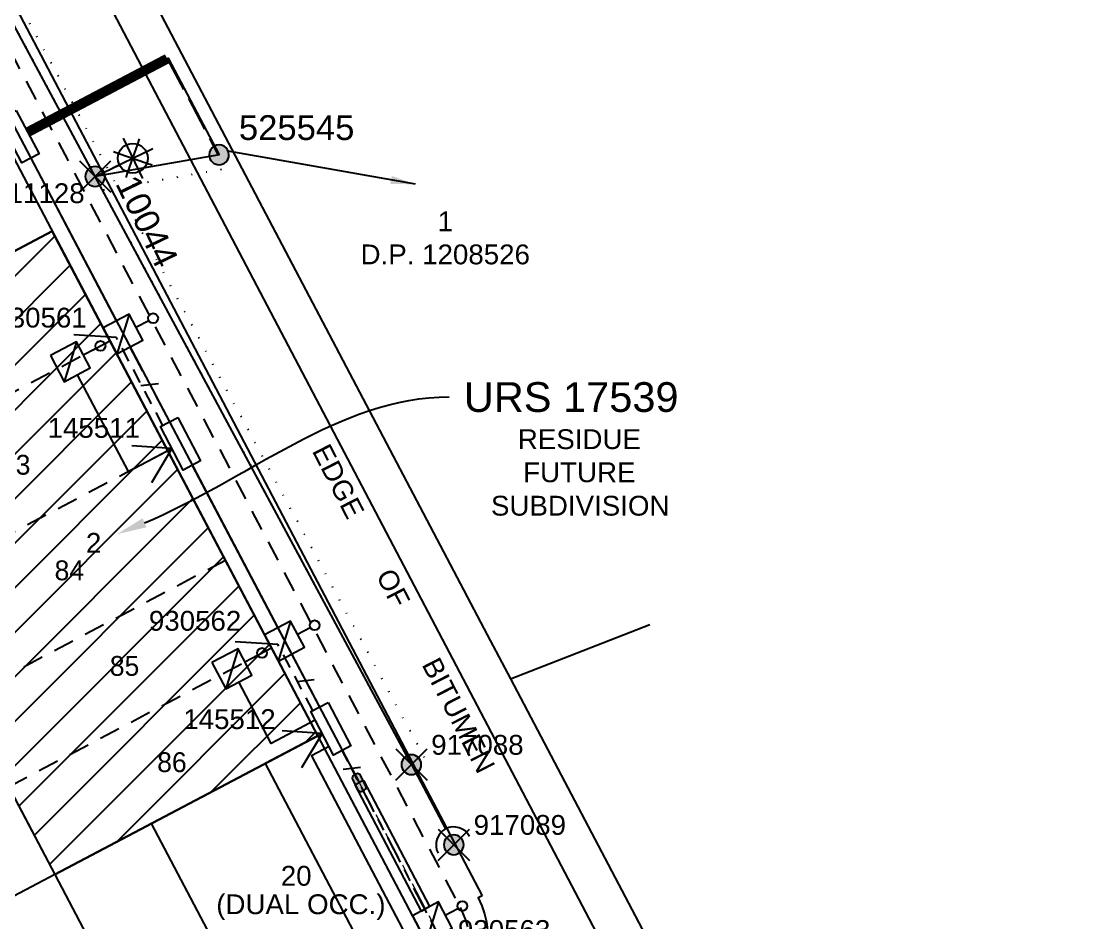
# Model space of a CAD drawing. Header units: metres. Extents: x 303535 to 303956, y 6270025 to 6270431.
# Drawn here: x 303813.1 to 303920.6, y 6270139.5 to 6270230.5 of the extents above; entities that cross this region are included whole.
import ezdxf
from ezdxf import colors
from ezdxf.entities.mleader import LeaderData, LeaderLine
from ezdxf.enums import TextEntityAlignment as Align
from ezdxf.math import Vec2, Vec3

# ---------------------------------------------------------------- set-up
doc = ezdxf.new("R2010")
doc.units = ezdxf.units.M
doc.header["$LTSCALE"] = 0.7
for name, pattern in [('Cable Exist UG', [8.2, 4, -1.2, 1.8, -1.2]), ('Cable Remove', [2, 0, -2]), ('Dash', [5, 3, -2]), ('IE Trench LV', [6.5, 5, -1.5])]:
    doc.linetypes.add(name, pattern=pattern)
doc.layers.get('0').update_dxf_attribs({"color": 6})
for name, color, linetype in [('_User Miscellaneous1', 3, 'Continuous'), ('_User Miscellaneous11', 7, 'Continuous'), ('_User Miscellaneous4', 7, 'Continuous'), ('_User Miscellaneous7', 150, 'Continuous'), ('_User Miscellaneous8', 7, 'Continuous'), ('_User Miscellaneous9', 8, 'Continuous'), ('_User_HV_Exist', 7, 'Continuous'), ('_User_LV_Exist', 7, 'Continuous'), ('Cadastre Developer_SP_NEW', 4, 'Continuous'), ('Cadastre Land Parcels_SP_EXT', 4, 'Continuous'), ('Cadastre Roads_SP_NEW', 8, 'Continuous'), ('Duct_SP_NEW', 2, 'Continuous'), ('Equip_SP_HV_NEW', 7, 'Continuous'), ('Equip_SP_SL_MOD', 70, 'Continuous'), ('Mains_HV_EXT', 12, 'Continuous'), ('Mains_HV_NEW_U72', 2, 'Continuous'), ('Mains_LV_EXT', 160, 'Continuous'), ('Mains_LV_NEW_R6', 2, 'Continuous'), ('Mains_LV_NEW_R94', 2, 'Continuous'), ('Mains_LV_NEW_T84', 2, 'Continuous'), ('OH_Details_SP_MISC', 6, 'Continuous'), ('Services_SP_NEW_UG', 2, 'Continuous'), ('SupportsOH_SP_MISC', 7, 'Continuous'), ('SupportsOH_SP_TR_HV_LV_SL_EXT', 7, 'Continuous'), ('SupportsOH_SP_TR_HV_LV_SL_MOD', 70, 'Continuous'), ('SupportsUG_SP_LV_NEW', 2, 'Continuous'), ('SupportsUG_SP_LV_SL_NEW', 2, 'Continuous'), ('Trench_SP_NEW', 2, 'Continuous'), ('UG_Details_SP_MISC', 7, 'Continuous')]:
    doc.layers.add(name, color=color, linetype=linetype)
doc.layers.add('_User Miscellaneous5', color=7, linetype='Continuous', lineweight=35)
doc.layers.add('_User Notes', color=7, linetype='Continuous', plot=False)
doc.layers.add('Features_HIDE', color=1, linetype='Continuous', plot=False)
doc.styles.add('ARIAL', font='arial.ttf', dxfattribs={"height": 2})
doc.styles.add('ARIAL 2.5', font='arial.ttf', dxfattribs={"height": 2.5})
doc.styles.add('dotfont', font='dotfont.shx')
doc.styles.add('iecARIAL', font='arial.ttf', dxfattribs={"height": 2})
doc.styles.add('POLE_LABEL', font='arial.ttf')
doc.styles.add('SL_LABEL', font='arial.ttf')
doc.styles.get("Standard").update_dxf_attribs({"font": 'arial.ttf'})
doc.styles.add('style1', font='iso3098b.shx')
doc.linetypes.add('Cable 1', pattern='A,10,-0.1,["//",style1,S=2.5,R=0,X=0.35,Y=-1.25],-5', length=15.1)
doc.linetypes.add('Cable New UG', pattern='A,8,-1,["x",style1,S=3.5,R=0,X=0.35,Y=-1],-3.5', length=12.5)
doc.linetypes.add('Cable Z', pattern='A,8,-1,["Z",Standard,S=2.5,R=0,X=0.35,Y=-1.25],-3.5', length=12.5)
doc.linetypes.add('IE Trench HV', pattern='A,8,-2,["/",style1,S=2.5,R=0,X=0.1,Y=-1],-4.5', length=14.5)
doc.dimstyles.new('DIM 1000', dxfattribs={"dimtxt": 2.5, "dimasz": 2.5, "dimexe": 1, "dimexo": 1, "dimgap": 1, "dimtad": 1, "dimdec": 0, "dimzin": 0, "dimdsep": 46, "dimtxsty": 'ARIAL 2.5', "dimcen": 1, "dimclrd": 3, "dimclre": 3, "dimclrt": 7, "dimadec": 0, "dimazin": 0, "dimtfac": 1, "dimtdec": 0, "dimtix": 1, "dimtmove": 0, "dimatfit": 3, "dimfxl": 1, "dimtolj": 1, "dimtzin": 0, "dimarcsym": 0})

# ---------------------------------------------------------------- blocks, each defined once
blk = doc.blocks.new('*U149')
at = {"layer": '_User Miscellaneous7', "lineweight": -3}
for points in [[(0, -4.51), (0, -3.06)], [(-1.49, -4.51), (1.5, -7.5)]]:
    blk.add_lwpolyline(points, dxfattribs=at)
blk.add_lwpolyline([(-1.49, -7.48), (1.48, -7.48), (1.48, -4.51), (-1.49, -4.51)], close=True, dxfattribs=at)
blk.add_circle((0, -2.56), 0.5, dxfattribs=at)
at = {"layer": '_User Miscellaneous8', "color": 2, "lineweight": -3}
blk.add_lwpolyline([(-1.49, 0), (1.48, 0), (1.48, 2.97), (-1.49, 2.97)], close=True, dxfattribs=at)
at = {"layer": '_User Miscellaneous9', "color": 2, "lineweight": -3}
blk.add_lwpolyline([(-1.49, 2.97), (1.5, -0.01)], dxfattribs=at)
at = {"style": 'POLE_LABEL', "flags": 9}
blk.add_attdef('STRUCTURE_PLANT_NUMBER', text='', height=0.2, dxfattribs=at).set_placement((1.64, 1.73), align=Align.MIDDLE_LEFT)
for tag, flags, p in [('STREET_CODE', 9, (1.64, 1.48)), ('OWNED_BY', 9, (1.64, 1.09)), ('COLUMN_TYPE', 9, (1.64, 1.29)), ('OPERATED_BY', 9, (1.64, 0.89)), ('STATE', 9, (1.64, 0.49)), ('MAINTAINED_BY', 9, (1.64, 0.69)), ('USAGE', 9, (1.64, 0.29)), ('LEGEND', 9, (1.64, 0.09)), ('SUBURB', 9, (1.64, -0.31)), ('STREETNAME', 9, (1.64, -0.51)), ('PARENT', 9, (1.64, -0.11)), ('LOCATION', 9, (1.64, -0.71)), ('NOTES', 9, (1.64, -0.91)), ('LABEL_ALIGNMENT', 9, (1.64, -1.11)), ('Z', 1, (1.64, -1.31))]:
    blk.add_attdef(tag, text='', height=0.2, dxfattribs=dict(flags=flags)).set_placement(p, align=Align.MIDDLE_LEFT)
at = {"layer": '_User Miscellaneous5', "style": 'ARIAL', "flags": 8}
blk.add_attdef('ASSET_NUM', text='', height=2, dxfattribs=at).set_placement((2, 3.49), align=Align.MIDDLE_LEFT)
blk = doc.blocks.new('*U61')
at = {"layer": '_User Miscellaneous8', "color": 2}
blk.add_line((0, 0), (0, 1.45), dxfattribs=at)
blk.add_circle((0, 1.95), 0.5, dxfattribs=at)
for tag, p, flags in [('Z', (0, 0), 1), ('OPERATED_BY', (0, -9.61), 9)]:
    blk.add_attdef(tag, p, '', height=0.2, dxfattribs=dict(flags=flags))
at = {"style": 'SL_LABEL', "flags": 9}
blk.add_attdef('STREET_CODE', text='', height=0.2, dxfattribs=at).set_placement((0, -0.2), align=Align.MIDDLE_LEFT)
at = {"flags": 9}
for tag, p in [('CONSTRUCTED_VOLTAGE', (0, -0.4)), ('CONTROL_TYPE', (0, -0.6)), ('LANTERN_PURPOSE', (0, -0.8)), ('LANTERN_TYPE', (0, -1)), ('OPERATING_VOLTAGE', (0, -1.4)), ('ORIENTATION', (0, -1.6)), ('OWNED_BY', (0, -1.8)), ('STATE', (0, -2)), ('NO_PHASES', (0, -1.2)), ('USAGE', (0, -2.2)), ('CEXIST', (0, -2.4)), ('CNEW', (0, -2.6)), ('CNUMBER', (0, -2.8)), ('CREMOVE', (0, -3)), ('CREPLACE', (0, -3.2)), ('LKINGHEIGHT', (0, -3.4)), ('LBRACKET', (0, -3.6)), ('LBRACKETVOCAB', (0, -3.8)), ('LCATEGORY', (0, -4)), ('LCHARGE1', (0, -4.2)), ('LCHARGE1PERCENT', (0, -4.4)), ('LCHARGE2', (0, -4.6)), ('LCHARGE2PERCENT', (0, -4.8)), ('LCHARGE3', (0, -5)), ('LCHARGE3PERCENT', (0, -5.2)), ('LEXIST', (0, -5.4)), ('LLAMP', (0, -5.6)), ('LLAMPVOCAB', (0, -5.8)), ('LMAST', (0, -6)), ('LMASTVOCAB', (0, -6.2)), ('LNEW', (0, -6.4)), ('LANTNUMBER', (0, -6.6)), ('LOUTREACH', (0, -7)), ('LOUTREACHVOCAB', (0, -7.2)), ('LRATECODE', (0, -7.4)), ('LREMOVE', (0, -7.6)), ('SUBURB', (0, -8.6)), ('LREPLACE', (0, -7.8)), ('LTYPE', (0, -8)), ('LTYPEVOCAB', (0, -8.2)), ('LEGEND', (0, -8.4)), ('STREETNAME', (0, -8.8)), ('LOCATION', (0, -9)), ('NOTES', (0, -9.2)), ('MAINTAINED_BY', (0, -9.86))]:
    blk.add_attdef(tag, text='', height=0.2, dxfattribs=at).set_placement(p, align=Align.MIDDLE_LEFT)
at = {"layer": '_User Notes', "style": 'SL_LABEL', "flags": 8}
blk.add_attdef('ASSET_NUM', text='', height=2.5, dxfattribs=at).set_placement((2, 2), align=Align.MIDDLE_LEFT)
at = {"layer": '_User Notes', "flags": 8}
blk.add_attdef('LNUMBER', text='', height=2.5, dxfattribs=at).set_placement((1.2, -2.8), align=Align.MIDDLE_LEFT)
blk = doc.blocks.new('*U62')
at = {"layer": '_User Miscellaneous7', "lineweight": -3}
for points in [[(0, -3.03), (0, -1.58)], [(-1.49, -3.03), (1.5, -6.01)]]:
    blk.add_lwpolyline(points, dxfattribs=at)
blk.add_lwpolyline([(-1.49, -6), (1.49, -6), (1.49, -3.03), (-1.49, -3.03)], close=True, dxfattribs=at)
blk.add_circle((0, -1.08), 0.5, dxfattribs=at)
at = {"layer": '_User Miscellaneous8', "color": 2, "lineweight": -3}
blk.add_lwpolyline([(-1.49, 0), (1.49, 0), (1.49, 2.97), (-1.49, 2.97)], close=True, dxfattribs=at)
at = {"layer": '_User Miscellaneous9', "color": 2, "lineweight": -3}
blk.add_lwpolyline([(-1.49, 2.97), (1.5, -0.01)], dxfattribs=at)
at = {"style": 'POLE_LABEL', "flags": 9}
blk.add_attdef('STRUCTURE_PLANT_NUMBER', text='', height=0.2, dxfattribs=at).set_placement((1.64, 1.73), align=Align.MIDDLE_LEFT)
for tag, flags, p in [('STREET_CODE', 9, (1.64, 1.49)), ('OWNED_BY', 9, (1.64, 1.09)), ('COLUMN_TYPE', 9, (1.64, 1.29)), ('OPERATED_BY', 9, (1.64, 0.89)), ('STATE', 9, (1.64, 0.49)), ('MAINTAINED_BY', 9, (1.64, 0.69)), ('USAGE', 9, (1.64, 0.29)), ('LEGEND', 9, (1.64, 0.09)), ('SUBURB', 9, (1.64, -0.31)), ('STREETNAME', 9, (1.64, -0.51)), ('PARENT', 9, (1.64, -0.11)), ('LOCATION', 9, (1.64, -0.71)), ('NOTES', 9, (1.64, -0.91)), ('LABEL_ALIGNMENT', 9, (1.64, -1.11)), ('Z', 1, (1.64, -1.31))]:
    blk.add_attdef(tag, text='', height=0.2, dxfattribs=dict(flags=flags)).set_placement(p, align=Align.MIDDLE_LEFT)
at = {"layer": '_User Miscellaneous5', "style": 'ARIAL', "flags": 8}
blk.add_attdef('ASSET_NUM', text='', height=2, dxfattribs=at).set_placement((2, 3.49), align=Align.MIDDLE_LEFT)
blk = doc.blocks.new('POLE_DEL')
h = blk.add_hatch(color=256)
edge = h.paths.add_edge_path()
edge.add_arc((0, 0), 1, 180, 360)
edge.add_arc((0, 0), 1, 0, 180)
blk.add_lwpolyline([(-1, 0, 1), (1, 0, 1)], format="xyb", close=True)
at = {"layer": '_User Miscellaneous11', "color": 2}
for p, q in [((-1.58, 1.58), (1.58, -1.58)), ((-1.58, -1.58), (1.58, 1.58))]:
    blk.add_line(p, q, dxfattribs=at)
for tag, height, flags, p in [('pNumber', 2.5, 8, (0, 2.07)), ('OWNED_BY', 0.2, 9, (0, -0.4)), ('SPECIAL_USE', 0.2, 9, (0, -0.6)), ('STATE', 0.2, 9, (0, -0.8)), ('USAGE', 0.2, 9, (0, -1)), ('cLV', 0.2, 9, (0, -1.2)), ('cHV', 0.2, 9, (0, -1.8)), ('hDepth', 0.2, 9, (0, -1.4)), ('hDia', 0.2, 9, (0, -1.6)), ('LBRACKET', 0.2, 9, (0, -2)), ('LExisting', 0.2, 9, (0, -2.2)), ('cLinedev', 0.2, 9, (0, -3.2)), ('LANTNUMBER', 0.2, 9, (0, -2.4)), ('LOther', 0.2, 9, (0, -2.6)), ('LRemove', 0.2, 9, (0, -2.8)), ('LEGEND', 0.2, 9, (0, -3)), ('pExisting', 0.2, 9, (0, -3.4)), ('PFNUMBER', 0.2, 9, (0, -3.6)), ('NEWPFNUMBER', 0.2, 9, (0, -3.8)), ('pFooting', 0.2, 9, (0, -4)), ('pNew', 0.2, 9, (0, -4.2)), ('pRelocate', 0.2, 9, (0, -4.6)), ('pRemove', 0.2, 9, (0, -4.8)), ('pReplace', 0.2, 9, (0, -5)), ('pStay', 0.2, 9, (0, -5.2)), ('pType', 0.2, 9, (0, -5.4)), ('cspan', 0.2, 9, (0, -5.6)), ('SUBURB', 0.2, 9, (0, -5.8)), ('STREETNAME', 0.2, 9, (0, -6)), ('LOCATION', 0.2, 9, (0, -6.2)), ('NOTES', 0.2, 9, (0, -6.4))]:
    blk.add_attdef(tag, text='', height=height, dxfattribs=dict(flags=flags)).set_placement(p, align=Align.MIDDLE_LEFT)
at = {"flags": 1}
blk.add_attdef('Z', (0, 0), '', height=0.2, dxfattribs=at)
at = {"style": 'POLE_LABEL', "flags": 9}
blk.add_attdef('STREET_CODE', text='', height=0.2, dxfattribs=at).set_placement((0, -0.2), align=Align.MIDDLE_LEFT)
at = {"layer": 'Features_HIDE', "style": 'POLE_LABEL', "flags": 8}
blk.add_attdef('ASSET_NUM', text='', height=2, dxfattribs=at).set_placement((2, 2), align=Align.MIDDLE_LEFT)
blk = doc.blocks.new('*U67')
at = {"linetype": 'Continuous', "ltscale": 0.3}
blk.add_line((9.15, 0), (1.8, 0), dxfattribs=at)
blk.add_arc((0, 0), 1.8, 270, 90)
blk = doc.blocks.new('*U48')
at = {"lineweight": -3}
blk.add_lwpolyline([(-2.48, 2.49), (2.47, 2.49), (2.47, 0.51), (-2.48, 0.51)], close=True, dxfattribs=at)
for tag, flags, p in [('STREET_CODE', 9, (1.5, 3.5)), ('OWNED_BY', 9, (1.5, 3.3)), ('OPERATED_BY', 9, (1.5, 3.1)), ('STATE', 9, (1.5, 2.7)), ('SUPPORT_TYPE', 9, (1.5, 2.5)), ('MAINTAINED_BY', 9, (1.5, 2.9)), ('USAGE', 9, (1.5, 2.3)), ('LEGEND', 9, (1.5, 2.1)), ('SUBURB', 9, (1.5, 1.7)), ('STREETNAME', 9, (1.5, 1.5)), ('PARENT', 9, (1.5, 1.9)), ('LOCATION', 9, (1.5, 1.3)), ('NOTES', 9, (1.5, 1.1)), ('Z', 1, (1.5, 0.9))]:
    blk.add_attdef(tag, text='', height=0.2, dxfattribs=dict(flags=flags)).set_placement(p, align=Align.MIDDLE_LEFT)
at = {"layer": '_User Miscellaneous4', "style": 'ARIAL', "flags": 8}
blk.add_attdef('ASSET_NUM', text='', height=2, dxfattribs=at).set_placement((2, 5.5), align=Align.MIDDLE_LEFT)
blk = doc.blocks.new('A$C1B2C29DD')
at = {"layer": 'Services_SP_NEW_UG', "color": 2, "flags": 128}
for points in [[(0, 0), (-2.1, 3.44)], [(0, 0), (2.1, 3.44)]]:
    blk.add_lwpolyline(points, dxfattribs=at)
blk = doc.blocks.new('*U78')
at = {"layer": 'Services_SP_NEW_UG', "color": 2, "flags": 128}
blk.add_lwpolyline([(10, -0.75), (12.25, 2.93)], dxfattribs=at)
at = {"layer": 'Services_SP_NEW_UG', "color": 2, "linetype": 'Dash', "ltscale": 0.7, "flags": 128}
blk.add_lwpolyline([(2.47, -0.75), (10, -0.75)], dxfattribs=at)
blk = doc.blocks.new('*U89')
at = {"layer": 'Services_SP_NEW_UG', "color": 2, "flags": 128}
blk.add_lwpolyline([(12.5, -0.75), (14.75, 2.93)], dxfattribs=at)
at = {"layer": 'Services_SP_NEW_UG', "color": 2, "linetype": 'Dash', "ltscale": 0.7, "flags": 128}
blk.add_lwpolyline([(2.47, -0.75), (12.5, -0.75)], dxfattribs=at)
blk = doc.blocks.new('*U173')
for p, q in [((0, 1.97), (0, 6.47)), ((-1.06, 5.28), (-1.46, 5.68)), ((1.06, 5.28), (1.46, 5.68)), ((-2.25, 4.22), (2.25, 4.22)), ((-1.46, 2.76), (-1.06, 3.16)), ((0, 0), (0, 2.72)), ((1.46, 2.76), (1.06, 3.16)), ((0, 0), (0, 0))]:
    blk.add_line(p, q)
blk.add_circle((0, 4.22), 1.5)
at = {"layer": '_User Miscellaneous11'}
for p, q in [((1.06, 3.16), (-1.06, 5.28)), ((-1.06, 3.16), (1.06, 5.28))]:
    blk.add_line(p, q, dxfattribs=at)
at = {"style": 'iecARIAL', "flags": 8}
blk.add_attdef('ASSET_NUM', (1.5, 1.5), '', height=2.5, dxfattribs=at)
for tag, p, height, flags in [('CONSTRUCTED_VOLTAGE', (0, -0.2), 0.2, 9), ('CONTROL_TYPE', (0, -0.4), 0.2, 9), ('OPERATING_VOLTAGE', (0, -1.2), 0.2, 9), ('LANTERN_PURPOSE', (0, -0.6), 0.2, 9), ('LANTERN_TYPE', (0, -0.8), 0.2, 9), ('NO_PHASES', (0, -1), 0.2, 9), ('LNUMBER', (1.2, -2.8), 2.5, 8), ('ORIENTATION', (0, -1.4), 0.2, 9), ('OWNED_BY', (0, -1.6), 0.2, 9), ('STATE', (0, -1.8), 0.2, 9), ('CEXIST', (0, -2.2), 0.2, 9), ('USAGE', (0, -2), 0.2, 9), ('CNEW', (0, -2.4), 0.2, 9), ('CNUMBER', (0, -2.6), 0.2, 9), ('CREMOVE', (0, -2.8), 0.2, 9), ('CREPLACE', (0, -3), 0.2, 9), ('LKINGHEIGHT', (0, -3.2), 0.2, 9), ('LBRACKET', (0, -3.4), 0.2, 9), ('LBRACKETVOCAB', (0, -3.6), 0.2, 9), ('LCATEGORY', (0, -3.8), 0.2, 9), ('LCHARGE1', (0, -4), 0.2, 9), ('LCHARGE1PERCENT', (0, -4.2), 0.2, 9), ('LCHARGE2', (0, -4.4), 0.2, 9), ('LCHARGE2PERCENT', (0, -4.6), 0.2, 9), ('LCHARGE3', (0, -4.8), 0.2, 9), ('LCHARGE3PERCENT', (0, -5), 0.2, 9), ('LEXIST', (0, -5.2), 0.2, 9), ('LLAMP', (0, -5.4), 0.2, 9), ('LLAMPVOCAB', (0, -5.6), 0.2, 9), ('LMAST', (0, -5.8), 0.2, 9), ('LMASTVOCAB', (0, -6), 0.2, 9), ('LNEW', (0, -6.2), 0.2, 9), ('LANTNUMBER', (0, -6.4), 0.2, 9), ('LOUTREACH', (0, -6.8), 0.2, 9), ('LOUTREACHVOCAB', (0, -7), 0.2, 9), ('LRATECODE', (0, -7.2), 0.2, 9), ('LREMOVE', (0, -7.4), 0.2, 9), ('LREPLACE', (0, -7.6), 0.2, 9), ('STREETNAME', (0, -8.8), 0.2, 9), ('LTYPE', (0, -7.8), 0.2, 9), ('LTYPEVOCAB', (0, -8), 0.2, 9), ('LEGEND', (0, -8.2), 0.2, 9), ('LOCATION', (0, -8.4), 0.2, 9), ('NOTES', (0, -8.6), 0.2, 9), ('SUBURB', (0, -9), 0.2, 1)]:
    blk.add_attdef(tag, p, '', height=height, dxfattribs=dict(flags=flags))
blk = doc.blocks.new('HV_STJ_NEW')
blk.add_hatch(color=256).paths.add_polyline_path([(0.91, 0.13, 0.414214), (0.59, 0.45), (-0.59, 0.45, 0.414214), (-0.91, 0.13), (-0.91, -0.13, 0.414214), (-0.59, -0.45), (0.59, -0.45, 0.414214), (0.91, -0.13)])
blk.add_lwpolyline([(-0.91, 0.13), (-0.91, -0.13, 0.414214), (-0.59, -0.45), (0.59, -0.45, 0.414214), (0.91, -0.13), (0.91, 0.13, 0.414214), (0.59, 0.45), (-0.59, 0.45, 0.414214)], format="xyb", close=True)
for tag, flags, p in [('ORIENTATION', 9, (1.5, 0)), ('OWNED_BY', 9, (1.5, -0.8)), ('OPERATED_BY', 9, (1.5, -1)), ('USAGE', 9, (1.5, -0.2)), ('LEGEND', 9, (1.5, -0.4)), ('NOTES', 9, (1.5, -0.6)), ('TYPE', 9, (1.5, -1.4)), ('OPERATING_VOLTAGE', 9, (1.5, -1.6)), ('CONSTRUCTED_VOLTAGE', 9, (1.5, -1.8)), ('Z', 1, (1.5, -2.2)), ('MAINTAINED_BY', 9, (1.5, -1.2)), ('NUMBER_OF_PHASES', 9, (1.5, -2))]:
    blk.add_attdef(tag, text='', height=0.2, dxfattribs=dict(flags=flags)).set_placement(p, align=Align.MIDDLE_LEFT)
blk = doc.blocks.new('POLE_EXT')
blk.add_hatch(color=256).paths.add_polyline_path([(-1, 0, 1), (1, 0, 1)])
blk.add_lwpolyline([(-1, 0, 1), (1, 0, 1)], format="xyb", close=True)
for tag, height, flags, p in [('pNumber', 2.5, 8, (-17.84, 2.07)), ('OWNED_BY', 0.2, 9, (1.35, -0.4)), ('SPECIAL_USE', 0.2, 9, (1.35, -0.8)), ('STATE', 0.2, 9, (1.35, -1)), ('PARENT', 0.2, 9, (1.35, -0.6)), ('cLV', 0.2, 9, (1.35, -1.4)), ('hDepth', 0.2, 9, (1.35, -1.6)), ('hDia', 0.2, 9, (1.35, -1.8)), ('cHV', 0.2, 9, (1.35, -2)), ('USAGE', 0.2, 9, (1.35, -1.2)), ('LBRACKET', 0.2, 9, (1.35, -2.2)), ('LExisting', 0.2, 9, (1.35, -2.4)), ('LANTNUMBER', 0.2, 9, (1.35, -2.6)), ('LOther', 0.2, 9, (1.35, -2.8)), ('LRemove', 0.2, 9, (1.35, -3)), ('LEGEND', 0.2, 9, (1.35, -3.2)), ('cLinedev', 0.2, 9, (1.35, -3.4)), ('pExisting', 0.2, 9, (1.35, -3.8)), ('pFooting', 0.2, 9, (1.35, -4.4)), ('LOCATION', 0.2, 9, (1.35, -3.6)), ('PFNUMBER', 0.2, 9, (1.35, -4)), ('NEWPFNUMBER', 0.2, 9, (1.35, -4.2)), ('pNew', 0.2, 9, (1.35, -4.6)), ('pRelocate', 0.2, 9, (1.35, -5)), ('pRemove', 0.2, 9, (1.35, -5.2)), ('pReplace', 0.2, 9, (1.35, -5.4)), ('pStay', 0.2, 9, (1.35, -5.6)), ('pType', 0.2, 9, (1.35, -5.8)), ('cspan', 0.2, 9, (1.35, -6)), ('STREETNAME', 0.2, 9, (1.35, -6.2)), ('SUBURB', 0.2, 9, (1.35, -6.4)), ('OPERATED_BY', 0.2, 9, (1.36, -7.01)), ('NOTES', 0.2, 9, (1.35, -6.6)), ('MAINTAINED_BY', 0.2, 9, (1.36, -6.81))]:
    blk.add_attdef(tag, text='', height=height, dxfattribs=dict(flags=flags)).set_placement(p, align=Align.MIDDLE_LEFT)
at = {"style": 'POLE_LABEL', "flags": 9}
for tag, height, p in [('ASSET_NUM', 2.5, (2, 2)), ('STRUCTURE_PLANT_NUMBER', 0.2, (1.35, 0.03)), ('STREET_CODE', 0.2, (1.35, -0.2))]:
    blk.add_attdef(tag, text='', height=height, dxfattribs=at).set_placement(p, align=Align.MIDDLE_LEFT)
at = {"flags": 1}
blk.add_attdef('Z', (1.35, -7.33), '', height=0.2, dxfattribs=at)

msp = doc.modelspace()

# ---------------------------------------------------------------- hatches: boundary and pattern name
at = {"layer": '_User Miscellaneous11'}
h = msp.add_hatch(dxfattribs=at)
h.set_pattern_fill('ANSI31', color=3)
h.paths.add_polyline_path([(303816.17, 6270209.28), (303789.64, 6270195.28), (303816.42, 6270144.39), (303842.95, 6270158.4)])
h.paths.add_polyline_path([(303804.66, 6270195.27), (303808.11, 6270195.27), (303808.11, 6270197.94), (303804.66, 6270197.94)], flags=24)
h.paths.add_polyline_path([(303810.7, 6270184.41), (303814.06, 6270184.41), (303814.06, 6270187.05), (303810.7, 6270187.05)], flags=24)
h.paths.add_polyline_path([(303816.1, 6270173.73), (303819.56, 6270173.73), (303819.56, 6270176.43), (303816.1, 6270176.43)], flags=24)
h.paths.add_polyline_path([(303819.07, 6270176.35), (303821.62, 6270176.35), (303821.62, 6270179.36), (303819.07, 6270179.36)], flags=24)
h.paths.add_polyline_path([(303821.67, 6270164.11), (303825.1, 6270164.11), (303825.1, 6270166.78), (303821.67, 6270166.78)], flags=24)
h.paths.add_polyline_path([(303826.46, 6270154.41), (303829.88, 6270154.41), (303829.88, 6270157.05), (303826.46, 6270157.05)], flags=24)

# ---------------------------------------------------------------- linework, layer by layer
at = {"layer": '_User Miscellaneous11', "color": 7, "linetype": 'Cable Remove', "flags": 128}
for points in [[(303853.72, 6270156.19), (303821.82, 6270215.52), (303797.77, 6270260.35), (303773.09, 6270306.26), (303748.68, 6270351.61)], [(303833.26, 6270215.51), (303820.76, 6270213.33)]]:
    msp.add_lwpolyline(points, dxfattribs=at)
at = {"layer": '_User_HV_Exist', "color": 7, "linetype": 'Cable Exist UG', "lineweight": 0, "flags": 128}
msp.add_lwpolyline([(303847.14, 6270153.67), (303847.14, 6270153.67), (303853.82, 6270140.93), (303866.16, 6270117.06), (303869.95, 6270109.87), (303875.78, 6270098.81), (303881.25, 6270088.42), (303887.22, 6270077.47), (303889.41, 6270073.7), (303906.34, 6270083.53), (303909.04, 6270091.24), (303920.62, 6270095.71)], dxfattribs=at)
at = {"layer": '_User_LV_Exist', "color": 7, "linetype": 'Cable Exist UG', "flags": 128}
msp.add_lwpolyline([(303860.88, 6270081.61), (303863.8, 6270083.14), (303871.39, 6270068.74), (303861.81, 6270063.69), (303869.64, 6270048.81), (303891.58, 6270060.49), (303894.53, 6270070.84), (303889.83, 6270078.94), (303885.35, 6270087.16), (303882.72, 6270085.73), (303880, 6270090.72), (303875.78, 6270098.81), (303869.95, 6270109.87), (303845.43, 6270156.91)], dxfattribs=at)
at = {"layer": 'Cadastre Developer_SP_NEW'}
for p, q in [((303745.4, 6270279.35), (303816.42, 6270144.39)), ((303763.11, 6270181.27), (303816.17, 6270209.28)), ((303842.95, 6270158.4), (303816.42, 6270144.39)), ((303826.16, 6270149.53), (303838.74, 6270125.64)), ((303816.44, 6270144.4), (303789.89, 6270130.39)), ((303816.44, 6270144.4), (303829, 6270120.52))]:
    msp.add_line(p, q, dxfattribs=at)
at = {"layer": 'Cadastre Developer_SP_NEW', "flags": 128}
msp.add_lwpolyline([(303714.54, 6270337.15, -0.077875), (303737.96, 6270345.19, -0.182963), (303741.86, 6270344.46, -0.127361), (303748.8, 6270337.22), (303799.62, 6270240.73), (303853.2, 6270138.93), (303851.1, 6270132.17), (303806.89, 6270108.83), (303800.14, 6270110.92), (303726.92, 6270250.04, 0.093335), (303707.14, 6270274.98, -0.093335), (303693.34, 6270292.38), (303681.84, 6270314.24), (303683.93, 6270321)], format="xyb", close=True, dxfattribs=at)
at = {"layer": 'Cadastre Developer_SP_NEW', "linetype": 'Dash', "flags": 128}
for points in [[(303795.46, 6270184.22), (303821.99, 6270198.22)], [(303801.29, 6270173.15), (303827.82, 6270187.16)], [(303807.11, 6270162.09), (303833.64, 6270176.1)], [(303811.76, 6270153.24), (303838.29, 6270167.25)]]:
    msp.add_lwpolyline(points, dxfattribs=at)
at = {"layer": 'Cadastre Land Parcels_SP_EXT', "linetype": 'Continuous'}
for p, q in [((303822.9, 6270239.2), (303860.06, 6270168.59)), ((303862.4, 6270164.14), (303876.44, 6270169.63)), ((303860.06, 6270168.59), (303862.4, 6270164.14)), ((303862.4, 6270164.14), (303900.5, 6270091.75))]:
    msp.add_line(p, q, dxfattribs=at)
at = {"layer": 'Cadastre Roads_SP_NEW', "color": 8, "linetype": 'Dash', "flags": 128}
msp.add_lwpolyline([(303753.33, 6270339.09), (303857.31, 6270141.08)], dxfattribs=at)
at = {"layer": 'Cadastre Roads_SP_NEW', "flags": 128}
msp.add_lwpolyline([(303757.04, 6270337.41), (303859.53, 6270142.24)], dxfattribs=at)
for points in [[(303896.67, 6270090.07, -0.007232), (303892.6, 6270097.55), (303769.02, 6270332.88)], [(303859.53, 6270142.24), (303859.13, 6270142.04, -0.41359), (303855.57, 6270130.57)]]:
    msp.add_lwpolyline(points, format="xyb", dxfattribs=at)
at = {"layer": 'Cadastre Roads_SP_NEW', "color": 8, "linetype": 'Dash', "flags": 128}
msp.add_lwpolyline([(303857.31, 6270141.08, -0.41359), (303853.76, 6270129.61, -0.405256)], format="xyb", dxfattribs=at)
at = {"layer": 'Defpoints', "flags": 128}
msp.add_lwpolyline([(303816.17, 6270209.28), (303789.64, 6270195.28), (303816.42, 6270144.39), (303842.95, 6270158.4)], close=True, dxfattribs=at)
at = {"layer": 'Duct_SP_NEW', "color": 2, "linetype": 'Dash', "const_width": 1, "flags": 128}
msp.add_lwpolyline([(303813.69, 6270219.27), (303827.78, 6270226.69)], dxfattribs=at)
at = {"layer": 'Mains_HV_EXT', "linetype": 'Cable Remove'}
for points in [[(303747.08, 6270351.25), (303747.01, 6270351.36), (303771.77, 6270305.55), (303796.44, 6270259.64), (303820.5, 6270214.81)], [(303820.5, 6270214.81), (303852.4, 6270155.48)]]:
    msp.add_lwpolyline(points, dxfattribs=at)
at = {"layer": 'Mains_HV_NEW_U72', "color": 2, "linetype": 'Cable New UG', "flags": 128}
msp.add_lwpolyline([(303762.01, 6270315.37), (303800.95, 6270241.43), (303847.14, 6270153.67)], dxfattribs=at)
at = {"layer": 'Mains_LV_EXT', "linetype": 'Cable Remove'}
for points in [[(303796.44, 6270259.64), (303820.5, 6270214.81)], [(303820.5, 6270214.81), (303852.4, 6270155.48)]]:
    msp.add_lwpolyline(points, dxfattribs=at)
at = {"layer": 'Mains_LV_NEW_R6', "color": 2, "linetype": 'Cable Z', "flags": 128}
for points in [[(303818.7, 6270194.81), (303823.83, 6270185.06), (303828.24, 6270187.38)], [(303842.71, 6270159.96), (303838.27, 6270157.62), (303835, 6270163.84)], [(303843.4, 6270158.63), (303837.64, 6270155.6), (303847.2, 6270137.45)]]:
    msp.add_lwpolyline(points, dxfattribs=at)
at = {"layer": 'Mains_LV_NEW_R94', "color": 2, "linetype": 'Cable 1', "flags": 128}
msp.add_lwpolyline([(303813.69, 6270219.27), (303827.87, 6270226.74), (303833, 6270216.99)], dxfattribs=at)
at = {"layer": 'Mains_LV_NEW_T84', "color": 2, "linetype": 'Cable New UG', "flags": 128}
for points in [[(303814, 6270216.64), (303827.99, 6270190.05)], [(303830.3, 6270185.67), (303843.13, 6270161.29)], [(303844.1, 6270157.31), (303842.32, 6270156.38), (303853.56, 6270135.02), (303852.35, 6270131.13), (303841.63, 6270125.47)]]:
    msp.add_lwpolyline(points, dxfattribs=at)
at = {"layer": 'OH_Details_SP_MISC', "color": 7, "linetype": 'Continuous', "flags": 128}
msp.add_lwpolyline([(303852.4, 6270155.48), (303820.5, 6270214.81), (303796.44, 6270259.64), (303771.77, 6270305.55), (303747.36, 6270350.9)], dxfattribs=at)
at = {"layer": 'OH_Details_SP_MISC', "color": 7, "linetype": 'Continuous'}
msp.add_lwpolyline([(303833, 6270216.99), (303820.5, 6270214.81)], dxfattribs=at)
at = {"layer": 'Trench_SP_NEW', "linetype": 'IE Trench LV', "flags": 128}
msp.add_lwpolyline([(303827.78, 6270226.69), (303832.92, 6270216.94)], dxfattribs=at)
at = {"layer": 'Trench_SP_NEW', "linetype": 'IE Trench HV', "flags": 128}
for points in [[(303814, 6270216.64), (303822.63, 6270200.23)], [(303824.01, 6270197.6), (303825.29, 6270195.18)], [(303825.12, 6270193.73), (303826.88, 6270193.92)], [(303826.55, 6270192.79), (303827.99, 6270190.05)], [(303830.3, 6270185.67), (303838.93, 6270169.26)], [(303840.31, 6270166.63), (303841.31, 6270164.73)], [(303840.84, 6270163.86), (303842.6, 6270164.06)], [(303842.22, 6270163.02), (303843.13, 6270161.29)], [(303845.43, 6270156.91), (303845.98, 6270155.85)], [(303845.51, 6270155.04), (303847.27, 6270155.23)], [(303846.73, 6270154.43), (303847.14, 6270153.67)]]:
    msp.add_lwpolyline(points, dxfattribs=at)
at = {"layer": 'UG_Details_SP_MISC'}
for p, q in [((303846.71, 6270153.44), (303847.14, 6270153.67)), ((303846.71, 6270153.44), (303853.39, 6270140.71)), ((303847.56, 6270153.89), (303847.14, 6270153.67)), ((303847.56, 6270153.89), (303854.24, 6270141.16)), ((303853.39, 6270140.71), (303853.82, 6270140.93)), ((303854.24, 6270141.16), (303853.82, 6270140.93))]:
    msp.add_line(p, q, dxfattribs=at)

# ---------------------------------------------------------------- block references
at = {"layer": 'Equip_SP_HV_NEW', "rotation": 297.6496516049204}
msp.add_blockref('HV_STJ_NEW', (303847.14, 6270153.67), dxfattribs=at)
at = {"layer": 'Equip_SP_SL_MOD'}
ref = msp.add_blockref('*U173', (303820.5, 6270214.81), dxfattribs=dict(at, rotation=295.7852037660905))
ref.add_attrib('ASSET_NUM', '10044', (303822.5, 6270214.11), dxfattribs={"layer": 'Features_HIDE', "height": 2.5, "rotation": 295.7852, "style": 'iecARIAL'})
at = {"layer": 'Services_SP_NEW_UG'}
for name, p, rotation in [('*U89', (303827.82, 6270187.16), 117.8277777769002), ('*U78', (303842.95, 6270158.4), 117.8277777846979)]:
    msp.add_blockref(name, p, dxfattribs=dict(at, rotation=rotation))
at = {"layer": 'Services_SP_NEW_UG', "color": 2}
for p, rotation in [((303828.24, 6270187.38), 117.7058333349959), ((303843.4, 6270158.63), 117.7555556574187)]:
    msp.add_blockref('A$C1B2C29DD', p, dxfattribs=dict(at, rotation=rotation))
at = {"layer": 'SupportsOH_SP_MISC', "ltscale": 0.5, "rotation": 117.8872153404163}
msp.add_blockref('*U67', (303856.68, 6270147.4), dxfattribs=at)
at = {"layer": 'SupportsOH_SP_TR_HV_LV_SL_EXT'}
ref = msp.add_blockref('POLE_EXT', (303833, 6270216.99), dxfattribs=dict(at, rotation=359.9785916253161))
ref.add_attrib('ASSET_NUM', '525545', dxfattribs={"layer": 'Features_HIDE', "height": 2.5, "rotation": 359.971, "style": 'POLE_LABEL'}).set_placement((303835, 6270217.74), align=Align.BOTTOM_LEFT)
at = {"layer": 'SupportsOH_SP_TR_HV_LV_SL_MOD', "ltscale": 0.5}
ref = msp.add_blockref('POLE_DEL', (303820.5, 6270214.81), dxfattribs=at)
ref.add_attrib('ASSET_NUM', '911128', dxfattribs={"layer": 'Features_HIDE', "height": 2, "style": 'POLE_LABEL'}).set_placement((303810.12, 6270213.12), align=Align.MIDDLE_LEFT)
ref = msp.add_blockref('POLE_DEL', (303852.4, 6270155.48), dxfattribs=at)
ref.add_attrib('ASSET_NUM', '917088', dxfattribs={"layer": 'Features_HIDE', "height": 2, "style": 'POLE_LABEL'}).set_placement((303854.4, 6270157.48), align=Align.MIDDLE_LEFT)
ref = msp.add_blockref('POLE_DEL', (303856.68, 6270147.4), dxfattribs=at)
ref.add_attrib('ASSET_NUM', '917089', dxfattribs={"layer": 'Features_HIDE', "height": 2, "style": 'POLE_LABEL'}).set_placement((303858.68, 6270149.4), align=Align.MIDDLE_LEFT)
at = {"layer": 'SupportsUG_SP_LV_NEW'}
ref = msp.add_blockref('*U48', (303811.49, 6270218.12), dxfattribs=dict(at, rotation=297.7058333265588))
ref.add_attrib('ASSET_NUM_001', '145510', (303799.99, 6270219.39), dxfattribs={"layer": '_User Miscellaneous4', "height": 2, "style": 'ARIAL'})
ref = msp.add_blockref('*U48', (303827.79, 6270187.14), dxfattribs=dict(at, rotation=297.7058333265588))
ref.add_attrib('ASSET_NUM_001', '145511', (303815.7, 6270188.45), dxfattribs={"layer": '_User Miscellaneous4', "height": 2, "style": 'ARIAL'})
ref = msp.add_blockref('*U48', (303842.95, 6270158.4), dxfattribs=dict(at, rotation=297.7555556195215))
ref.add_attrib('ASSET_NUM_001', '145512', (303829.39, 6270159.07), dxfattribs={"layer": '_User Miscellaneous4', "height": 2, "style": 'ARIAL'})
at = {"layer": 'SupportsUG_SP_LV_SL_NEW', "ltscale": 0.5}
ref = msp.add_blockref('*U62', (303821.99, 6270198.22), dxfattribs=dict(at, rotation=297.7555555559815))
ref.add_attrib('ASSET_NUM_001', '930561', (303810.33, 6270199.57), dxfattribs={"layer": '_User Miscellaneous5', "height": 2, "style": 'ARIAL'})
at = {"layer": 'SupportsUG_SP_LV_SL_NEW', "ltscale": 0.5, "rotation": 297.7555555559815}
for p in [(303824.62, 6270199.6), (303840.92, 6270168.63), (303855.82, 6270140.31)]:
    msp.add_blockref('*U61', p, dxfattribs=at)
at = {"layer": 'SupportsUG_SP_LV_SL_NEW', "ltscale": 0.5}
ref = msp.add_blockref('*U62', (303838.29, 6270167.25), dxfattribs=dict(at, rotation=297.7555555559815))
ref.add_attrib('ASSET_NUM_001', '930562', (303825.92, 6270168.99), dxfattribs={"layer": '_User Miscellaneous5', "height": 2, "style": 'ARIAL'})
ref = msp.add_blockref('*U149', (303853.2, 6270138.93), dxfattribs=dict(at, rotation=297.7555555559815))
ref.add_attrib('ASSET_NUM_001', '930563', (303857.1, 6270137.8), dxfattribs={"layer": '_User Miscellaneous5', "height": 2, "style": 'ARIAL'})

# ---------------------------------------------------------------- texts
at = {"layer": '_User Miscellaneous1', "color": 2, "style": 'ARIAL'}
msp.add_text('URS 17539', height=3, dxfattribs=at).set_placement((303857.69, 6270191.06))
at = {"layer": '_User Miscellaneous11', "color": 7, "style": 'ARIAL'}
for s, p in [('RESIDUE', (303863.14, 6270187.31)), ('FUTURE', (303863.68, 6270183.97)), ('SUBDIVISION', (303860.43, 6270180.6))]:
    msp.add_text(s, height=2, dxfattribs=at).set_placement(p)
at = {"layer": 'Cadastre Developer_SP_NEW', "color": 8, "style": 'dotfont'}
for s, p in [('83', (303811, 6270184.73)), ('84', (303816.41, 6270174.08)), ('85', (303821.98, 6270164.44)), ('86', (303826.76, 6270154.73))]:
    msp.add_text(s, height=2, dxfattribs=at).set_placement(p)
at = {"layer": 'Cadastre Developer_SP_NEW', "color": 4, "style": 'ARIAL'}
msp.add_text('2', height=2, dxfattribs=at).set_placement((303819.57, 6270176.85))
at = {"layer": 'Cadastre Developer_SP_NEW', "style": 'ARIAL'}
for s, p in [('20', (303839.23, 6270143.27)), ('(DUAL OCC.)', (303832.72, 6270140.4))]:
    msp.add_text(s, height=2, dxfattribs=at).set_placement(p)
at = {"layer": 'Cadastre Developer_SP_NEW', "color": 4, "insert": (303855.82, 6270208.6), "char_height": 2, "attachment_point": 5, "style": 'ARIAL'}
msp.add_mtext('1\\PD.P. 1208526', dxfattribs=at)
at = {"layer": 'Cadastre Roads_SP_NEW', "style": 'ARIAL'}
msp.add_text('EDGE        OF        BITUMEN', height=2, rotation=297.1903, dxfattribs=at).set_placement((303842.34, 6270187.13))

# ---------------------------------------------------------------- leaders
at = {"layer": '_User Miscellaneous1', "color": 2}
ml = msp.add_multileader_mtext('Standard', dxfattribs=at)
ml.set_content('', color=2, style='ARIAL')
ml.set_leader_properties(color=4)
ml.build(insert=Vec2(0, 0))
ml.multileader.update_dxf_attribs({"leader_type": 2, "arrow_head_size": 3})
ctx = ml.context
ctx.base_point, ctx.char_height, ctx.arrow_head_size, ctx.plane_origin = Vec3(303856.23, 6270192.58), 2, 3, Vec3(303822.71, 6270178.73)
ctx.attachment_type = 1
notes = []
notes.append((ctx, [(0, (1, 1, 0), (303848.23, 6270192.58), (1, 0), 8, [(0, [(303822.71, 6270178.73)], 0, [])])]))
ctx.mtext.insert, ctx.mtext.flow_direction = Vec3(303858.23, 6270193.58), 5
at = {"layer": 'OH_Details_SP_MISC', "color": 7, "linetype": 'Continuous'}
msp.add_leader([(303852.82, 6270214.02), (303833.93, 6270217.37)], dimstyle='DIM 1000', override={"dimtad": 0, "dimclrd": 7}, dxfattribs=at)
for ctx, leaders in notes:
    for number, flags, end, landing, length, lines in leaders:
        leader = LeaderData()
        leader.index, (leader.has_last_leader_line, leader.has_dogleg_vector, leader.attachment_direction) = number, flags
        leader.last_leader_point, leader.dogleg_vector, leader.dogleg_length = Vec3(end), Vec3(landing), length
        for number, points, colour, breaks in lines:
            line = LeaderLine()
            line.index, line.vertices, line.color, line.breaks = number, Vec3.list(points), colors.encode_raw_color(colour), breaks
            leader.lines.append(line)
        ctx.leaders.append(leader)

doc.saveas('drawing.dxf')
